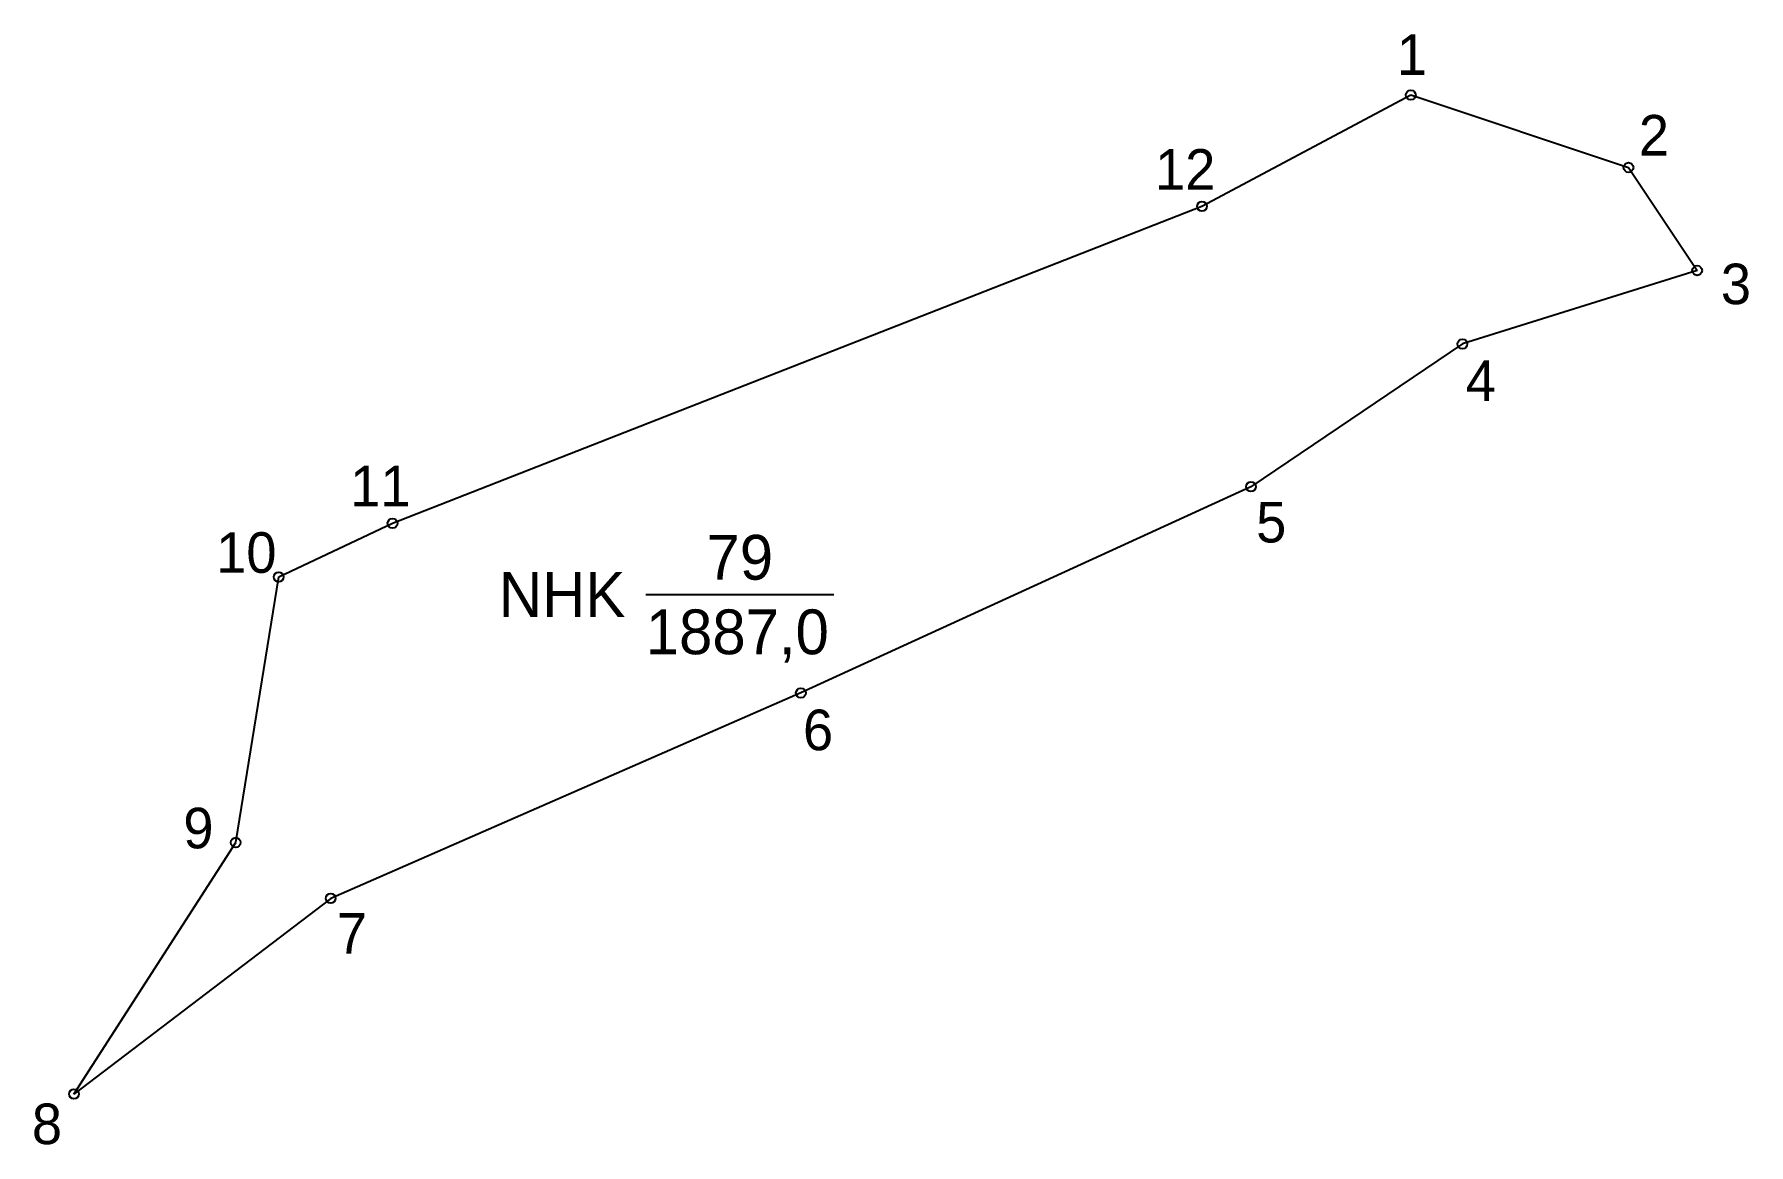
# Model space of a CAD drawing. Extents: x 546601 to 546714, y 1820789 to 1820862.
import ezdxf

# ---------------------------------------------------------------- set-up
doc = ezdxf.new("R2010")
doc.units = 0
for name, color, linetype in [('CanhThua', 7, 'Continuous'), ('MocDinhThua', 7, 'Continuous'), ('NhanDiaChinhThua', 7, 'Continuous'), ('SoHieuDinhThua', 7, 'Continuous')]:
    doc.layers.add(name, color=color, linetype=linetype)

msp = doc.modelspace()

# ---------------------------------------------------------------- linework, layer by layer
at = {"layer": 'CanhThua'}
for p, q in [((546677.64, 1820850.7), (546691.39, 1820858.03)), ((546691.39, 1820858.03), (546705.72, 1820853.25)), ((546705.72, 1820853.25), (546710.24, 1820846.47)), ((546624.36, 1820829.82), (546677.64, 1820850.7)), ((546710.24, 1820846.47), (546694.79, 1820841.63)), ((546694.79, 1820841.63), (546680.87, 1820832.23)), ((546680.87, 1820832.23), (546651.24, 1820818.65)), ((546616.87, 1820826.29), (546624.36, 1820829.82)), ((546614.04, 1820808.8), (546616.87, 1820826.29)), ((546651.24, 1820818.65), (546620.29, 1820805.12)), ((546603.39, 1820792.24), (546614.04, 1820808.8)), ((546620.29, 1820805.12), (546603.39, 1820792.24))]:
    msp.add_line(p, q, dxfattribs=at)
at = {"layer": 'MocDinhThua'}
for centre in [(546691.39, 1820858.03), (546705.72, 1820853.25), (546677.64, 1820850.7), (546710.24, 1820846.47), (546694.79, 1820841.63), (546680.87, 1820832.23), (546624.36, 1820829.82), (546616.87, 1820826.29), (546651.24, 1820818.65), (546614.04, 1820808.8), (546620.29, 1820805.12), (546603.39, 1820792.24)]:
    msp.add_circle(centre, 0.321, dxfattribs=at)
at = {"layer": 'NhanDiaChinhThua'}
msp.add_line((546641.03, 1820825.13), (546653.42, 1820825.13), dxfattribs=at)

# ---------------------------------------------------------------- texts
for s, p in [('79', (546645.03, 1820826.11)), ('NHK', (546631.36, 1820823.66)), ('1887,0', (546641.03, 1820821.2))]:
    msp.add_text(s, height=2.947, dxfattribs=at).set_placement(p)
at = {"layer": 'SoHieuDinhThua'}
for s, height, p in [('1', 2.67, (546690.47, 1820859.35)), ('2', 2.67, (546706.4, 1820854.04)), ('12', 2.671, (546674.55, 1820851.79)), ('3', 2.67, (546711.8, 1820844.25)), ('4', 2.67, (546695, 1820837.88)), ('11', 2.671, (546621.57, 1820830.94)), ('5', 2.67, (546681.21, 1820828.56)), ('10', 2.671, (546612.75, 1820826.56)), ('6', 2.67, (546651.38, 1820814.88)), ('9', 2.67, (546610.59, 1820808.42)), ('7', 2.67, (546620.69, 1820801.48)), ('8', 2.67, (546600.62, 1820788.94))]:
    msp.add_text(s, height=height, dxfattribs=at).set_placement(p)

doc.saveas('drawing.dxf')
